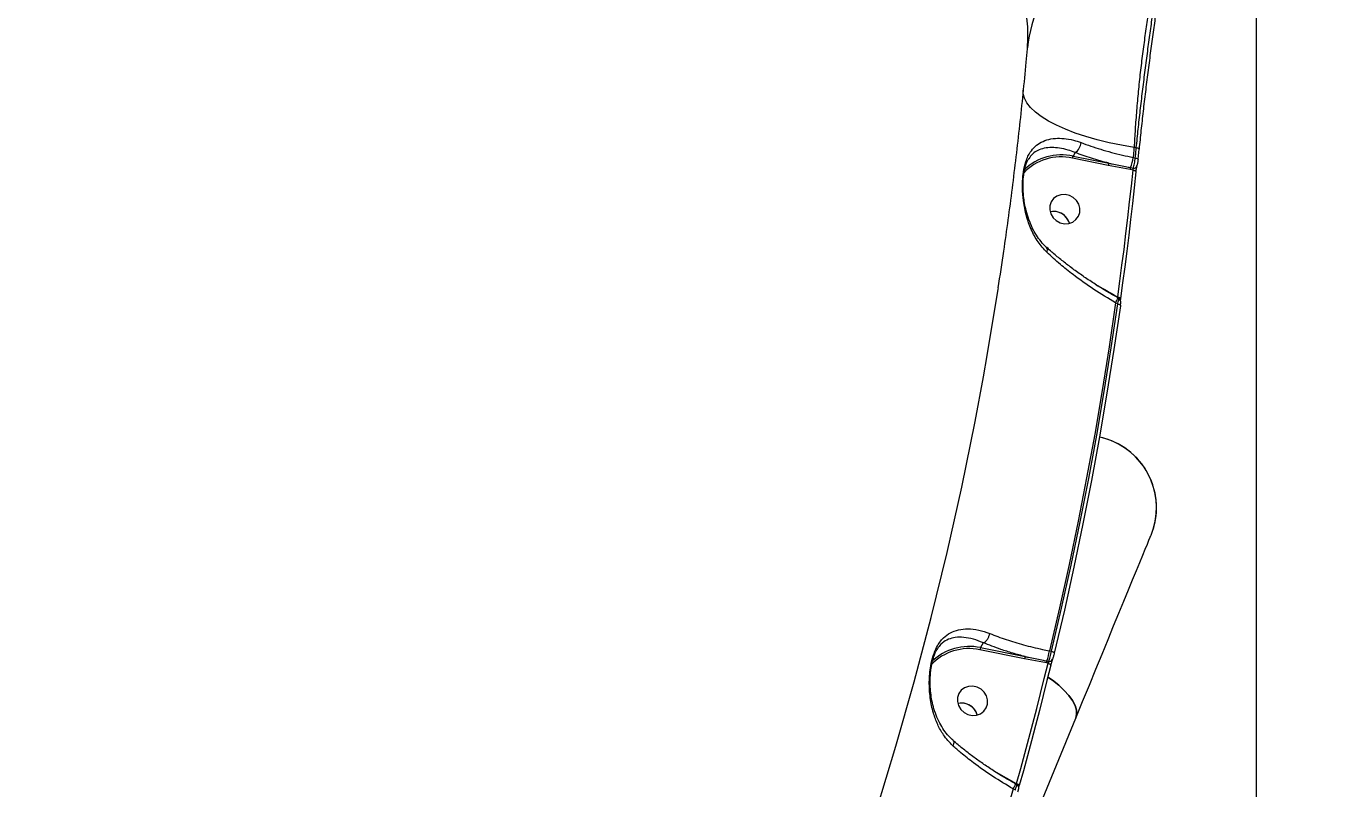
# Model space of a CAD drawing. Header units: millimetres. Extents: x -7151 to 6134, y -5040 to 5562.
# Drawn here: x -1329.2 to -948.5, y -722.8 to -500.6 of the extents above; entities that cross this region are included whole.
import ezdxf

# ---------------------------------------------------------------- set-up
doc = ezdxf.new("R2010")
doc.units = ezdxf.units.MM
for name, color, linetype in [('DIKOM_ОБЪЕКТ', 7, 'Continuous'), ('DIKOM_РАЗМЕР_ЗОНА', 7, 'Continuous'), ('DIKOM_РАЗМЕР_ОБЪЕКТА', 7, 'Continuous')]:
    doc.layers.add(name, color=color, linetype=linetype)
doc.styles.add('style1', font='arial.ttf', dxfattribs={"width": 0.8})
doc.dimstyles.new('1-50', dxfattribs={"dimtxt": 300, "dimasz": 200, "dimexe": 100, "dimexo": 0, "dimgap": 100, "dimtad": 1, "dimtxsty": 'style1', "dimcen": 200, "dimclrd": 7, "dimclre": 7, "dimclrt": 7, "dimadec": 1, "dimazin": 2, "dimtfac": 1, "dimtmove": 0, "dimatfit": 2, "dimfxl": 0, "dimlwd": 25, "dimlwe": 18, "dimarcsym": 0})

# ---------------------------------------------------------------- blocks, each defined once
blk = doc.blocks.new('*D0')
at = {"layer": 'Defpoints', "color": 0, "transparency": 16777216}
for p in [(4133.55, 168.74), (-4567.47, -1241.13), (4133.55, -4153.12)]:
    blk.add_point(p, dxfattribs=at)
at = {"layer": 'DIKOM_РАЗМЕР_ОБЪЕКТА', "color": 7, "lineweight": 18, "transparency": 16777216}
for p, q in [((4133.55, 168.74), (4133.55, -4253.12)), ((-4567.47, -1241.13), (-4567.47, -4253.12))]:
    blk.add_line(p, q, dxfattribs=at)
at = {"layer": 'DIKOM_РАЗМЕР_ОБЪЕКТА', "color": 7, "lineweight": 25, "transparency": 16777216}
blk.add_line((-4367.47, -4153.12), (3933.55, -4153.12), dxfattribs=at)
at = {"layer": 'DIKOM_РАЗМЕР_ОБЪЕКТА', "color": 7, "transparency": 16777216}
for points in [[(-4367.47, -4119.79), (-4367.47, -4186.45), (-4567.47, -4153.12)], [(3933.55, -4119.79), (3933.55, -4186.45), (4133.55, -4153.12)]]:
    blk.add_solid(points, dxfattribs=at)
at = {"layer": 'DIKOM_РАЗМЕР_ОБЪЕКТА', "color": 7, "transparency": 16777216, "insert": (150.61, -3899.95), "char_height": 300, "attachment_point": 5, "style": 'style1'}
blk.add_mtext('8700', dxfattribs=at)
blk = doc.blocks.new('*D3')
at = {"layer": 'Defpoints', "color": 0, "transparency": 16777216}
for p in [(6133.55, 253.24), (-5802.46, -2467.19), (6133.55, -4939.78)]:
    blk.add_point(p, dxfattribs=at)
at = {"layer": 'DIKOM_РАЗМЕР_ЗОНА', "color": 7, "lineweight": 18, "transparency": 16777216}
for p, q in [((6133.55, 253.24), (6133.55, -5039.78)), ((-5802.46, -2467.19), (-5802.46, -5039.78))]:
    blk.add_line(p, q, dxfattribs=at)
at = {"layer": 'DIKOM_РАЗМЕР_ЗОНА', "color": 7, "lineweight": 25, "transparency": 16777216}
blk.add_line((-5602.46, -4939.78), (5933.55, -4939.78), dxfattribs=at)
at = {"layer": 'DIKOM_РАЗМЕР_ЗОНА', "color": 7, "transparency": 16777216}
for points in [[(-5602.46, -4906.44), (-5602.46, -4973.11), (-5802.46, -4939.78)], [(5933.55, -4906.44), (5933.55, -4973.11), (6133.55, -4939.78)]]:
    blk.add_solid(points, dxfattribs=at)
at = {"layer": 'DIKOM_РАЗМЕР_ЗОНА', "color": 7, "transparency": 16777216, "insert": (186.61, -4686.61), "char_height": 300, "attachment_point": 5, "style": 'style1'}
blk.add_mtext('11950', dxfattribs=at)

msp = doc.modelspace()

# ---------------------------------------------------------------- linework, layer by layer
at = {"layer": 'DIKOM_ОБЪЕКТ', "color": 7, "linetype": 'Continuous', "lineweight": 15}
for p, q in [((-971.095, 953.243), (-971.095, -846.757)), ((-1037.67, -507.192), (-1037.643, -506.896)), ((-1005.966, -535.975), (-1006.615, -535.912)), ((-1005.456, -539.387), (-1005.16, -536.392)), ((-1014.121, -541.147), (-1024.57, -539.047)), ((-1023.812, -537.416), (-1024.406, -538.423)), ((-1024.406, -538.423), (-1013.957, -540.524)), ((-1006.905, -538.839), (-1006.263, -538.968)), ((-1005.456, -539.387), (-1005.467, -539.426)), ((-1007.79, -542.38), (-1014.121, -541.147)), ((-1006.924, -542.554), (-1007.79, -542.38)), ((-1007.642, -541.79), (-1006.886, -541.942)), ((-1017.701, -575.913), (-1017.167, -576.208)), ((-1011.394, -581.531), (-1012.005, -581.192)), ((-1011.043, -579.926), (-1011.266, -579.803)), ((-1011.266, -579.803), (-1011.266, -579.806)), ((-1011.21, -579.834), (-1011.251, -579.755)), ((-1050.514, -680.229), (-1051.344, -681.636)), ((-1063.869, -682.031), (-1063.987, -682.214)), ((-1038.516, -684.872), (-1051.508, -682.26)), ((-1051.344, -681.636), (-1038.352, -684.248)), ((-1032.17, -686.107), (-1038.516, -684.872)), ((-1031.285, -682.566), (-1030.642, -682.695)), ((-1031.674, -686.207), (-1032.17, -686.107)), ((-1032.023, -685.517), (-1031.45, -685.632)), ((-1105.045, -900.307), (-1023.628, -702.233)), ((-1047.643, -717.427), (-1046.76, -717.916)), ((-1046.76, -717.916), (-1040.964, -721.171)), ((-1041.223, -723.108), (-1041.813, -722.781)), ((-1040.707, -721.595), (-1041.073, -721.393)), ((-1041.073, -721.393), (-1041.073, -721.394)), ((-1040.964, -721.171), (-1040.845, -721.236))]:
    msp.add_line(p, q, dxfattribs=at)
at = {"layer": 'DIKOM_ОБЪЕКТ', "color": 7, "linetype": 'Continuous', "lineweight": 15, "flags": 128}
for points in [[(-1006.615, -535.912), (-1010.311, -535.285), (-1013.905, -534.547), (-1017.364, -533.705), (-1020.655, -532.767), (-1023.75, -531.741), (-1026.62, -530.637), (-1029.239, -529.464), (-1031.583, -528.233), (-1033.63, -526.956), (-1035.362, -525.644), (-1036.764, -524.309), (-1037.822, -522.963), (-1038.526, -521.619), (-1038.871, -520.289), (-1038.885, -519.245)], [(-1006.615, -535.912), (-1006.651, -536.278), (-1006.686, -536.644), (-1006.723, -537.01), (-1006.759, -537.375), (-1006.795, -537.741), (-1006.831, -538.107), (-1006.868, -538.473), (-1006.905, -538.839)], [(-1006.263, -538.968), (-1006.225, -538.594), (-1006.188, -538.22), (-1006.15, -537.846), (-1006.114, -537.472), (-1006.076, -537.098), (-1006.04, -536.724), (-1006.003, -536.349), (-1005.966, -535.975)], [(-1005.966, -535.975), (-1005.784, -536.009), (-1005.615, -536.054), (-1005.466, -536.107), (-1005.342, -536.168), (-1005.247, -536.232), (-1005.186, -536.299), (-1005.16, -536.366), (-1005.16, -536.392)], [(-1006.263, -538.968), (-1006.08, -539.003), (-1005.911, -539.048), (-1005.762, -539.101), (-1005.638, -539.162), (-1005.544, -539.227), (-1005.482, -539.294), (-1005.456, -539.361), (-1005.456, -539.387)], [(-1011.371, -579.462), (-1010.746, -574.861), (-1010.141, -570.256), (-1009.555, -565.648), (-1008.99, -561.036), (-1008.444, -556.42), (-1007.917, -551.802), (-1007.411, -547.18), (-1006.924, -542.554)], [(-1006.13, -543.016), (-1006.616, -547.645), (-1007.123, -552.271), (-1007.65, -556.894), (-1008.196, -561.513), (-1008.763, -566.129), (-1009.349, -570.741), (-1009.954, -575.35), (-1010.58, -579.955)], [(-1006.924, -542.554), (-1006.741, -542.59), (-1006.572, -542.635), (-1006.422, -542.69), (-1006.298, -542.751), (-1006.204, -542.817), (-1006.143, -542.884), (-1006.118, -542.952), (-1006.13, -543.016)], [(-1028.147, -557.855), (-1026.906, -558.131), (-1025.657, -558.063), (-1024.502, -557.656), (-1023.533, -556.943), (-1022.83, -555.983), (-1022.45, -554.852), (-1022.422, -553.643), (-1022.75, -552.453), (-1023.407, -551.379), (-1024.339, -550.508), (-1025.472, -549.91), (-1026.713, -549.634), (-1027.962, -549.702), (-1029.117, -550.109), (-1030.085, -550.822), (-1030.788, -551.782), (-1031.169, -552.913), (-1031.196, -554.122), (-1030.868, -555.312), (-1030.211, -556.386), (-1029.279, -557.257), (-1028.147, -557.855)], [(-1050.481, -602.738), (-1049.381, -596.544), (-1046.206, -577.259), (-1046.145, -576.866)], [(-1012.005, -581.192), (-1013.882, -593.984), (-1015.912, -606.744), (-1018.095, -619.473), (-1020.429, -632.167), (-1022.916, -644.825), (-1025.555, -657.445), (-1028.344, -670.026), (-1031.285, -682.566)], [(-1030.642, -682.695), (-1027.707, -670.181), (-1024.923, -657.626), (-1022.29, -645.031), (-1019.807, -632.399), (-1017.476, -619.732), (-1015.297, -607.03), (-1013.269, -594.296), (-1011.394, -581.531)], [(-1010.602, -582.024), (-1012.479, -594.799), (-1014.508, -607.544), (-1016.69, -620.256), (-1019.023, -632.935), (-1021.507, -645.577), (-1024.143, -658.182), (-1026.929, -670.747), (-1029.866, -683.272)], [(-1011.394, -581.531), (-1011.212, -581.572), (-1011.044, -581.623), (-1010.895, -581.683), (-1010.772, -581.749), (-1010.678, -581.818), (-1010.617, -581.889), (-1010.592, -581.958), (-1010.602, -582.024)], [(-1011.371, -579.462), (-1011.189, -579.503), (-1011.02, -579.554), (-1010.871, -579.614), (-1010.747, -579.68), (-1010.654, -579.749), (-1010.593, -579.82), (-1010.568, -579.889), (-1010.58, -579.955)], [(-1185.641, -956.139), (-1176.413, -940.903), (-1166.686, -924.155), (-1157.283, -907.221), (-1148.206, -890.109), (-1139.458, -872.823), (-1131.042, -855.368), (-1122.961, -837.751), (-1115.217, -819.977), (-1107.813, -802.052), (-1100.751, -783.981), (-1094.033, -765.769), (-1087.662, -747.424), (-1081.639, -728.951), (-1075.966, -710.355), (-1070.645, -691.642), (-1065.679, -672.82), (-1061.068, -653.892), (-1056.814, -634.866), (-1052.918, -615.748), (-1050.481, -602.738)], [(-1013.116, -621.423), (-1015.72, -620.548), (-1016.7, -620.313)], [(-1023.628, -702.233), (-1021.6, -697.301), (-1019.637, -692.525), (-1017.746, -687.923), (-1015.932, -683.512), (-1014.204, -679.307), (-1012.566, -675.322), (-1011.025, -671.573), (-1009.586, -668.073), (-1008.255, -664.833), (-1007.035, -661.867), (-1005.932, -659.183), (-1004.949, -656.792), (-1004.09, -654.703), (-1003.358, -652.922), (-1002.756, -651.456), (-1002.285, -650.31), (-1001.947, -649.489), (-1001.745, -648.995), (-1001.677, -648.83)], [(-1030.642, -682.695), (-1030.463, -682.753), (-1030.298, -682.819), (-1030.152, -682.893), (-1030.031, -682.972), (-1029.939, -683.052), (-1029.88, -683.13), (-1029.855, -683.205), (-1029.866, -683.272)], [(-1040.845, -721.236), (-1039.634, -716.878), (-1038.441, -712.513), (-1037.267, -708.143), (-1036.111, -703.766), (-1034.974, -699.385), (-1033.855, -694.998), (-1032.755, -690.605), (-1031.674, -686.207)], [(-1030.9, -686.788), (-1031.982, -691.19), (-1033.083, -695.586), (-1034.203, -699.977), (-1035.341, -704.362), (-1036.497, -708.742), (-1037.673, -713.116), (-1038.866, -717.484), (-1040.078, -721.846)], [(-1031.674, -686.207), (-1031.495, -686.265), (-1031.329, -686.333), (-1031.183, -686.407), (-1031.062, -686.486), (-1030.971, -686.567), (-1030.912, -686.646), (-1030.888, -686.721), (-1030.9, -686.788)], [(-1054.989, -701.087), (-1053.748, -701.363), (-1052.499, -701.294), (-1051.344, -700.888), (-1050.375, -700.175), (-1049.673, -699.215), (-1049.292, -698.084), (-1049.264, -696.875), (-1049.592, -695.685), (-1050.249, -694.611), (-1051.182, -693.74), (-1052.314, -693.142), (-1053.555, -692.866), (-1054.804, -692.934), (-1055.959, -693.341), (-1056.927, -694.054), (-1057.631, -695.014), (-1058.011, -696.145), (-1058.038, -697.354), (-1057.711, -698.544), (-1057.054, -699.618), (-1056.121, -700.489), (-1054.989, -701.087)], [(-1031.74, -690.213), (-1030.417, -691.132), (-1028.55, -692.597), (-1026.931, -694.09), (-1025.587, -695.586), (-1024.543, -697.059), (-1023.815, -698.484), (-1023.416, -699.837), (-1023.353, -701.093), (-1023.628, -702.233)], [(-1023.628, -702.233), (-1023.353, -701.093), (-1023.416, -699.837), (-1023.815, -698.484), (-1024.543, -697.059), (-1025.587, -695.586), (-1026.931, -694.09), (-1028.55, -692.597), (-1030.417, -691.132), (-1031.74, -690.213)], [(-1041.813, -722.781), (-1045.405, -735.187), (-1049.147, -747.542), (-1053.039, -759.847), (-1057.079, -772.098), (-1061.269, -784.294), (-1065.606, -796.434), (-1070.091, -808.517), (-1074.722, -820.539)], [(-1040.845, -721.236), (-1040.668, -721.3), (-1040.503, -721.373), (-1040.359, -721.452), (-1040.239, -721.536), (-1040.148, -721.62), (-1040.09, -721.702), (-1040.066, -721.778), (-1040.078, -721.846)]]:
    msp.add_lwpolyline(points, dxfattribs=at)
at = {"layer": 'DIKOM_ОБЪЕКТ', "color": 7, "linetype": 'Continuous', "lineweight": 15}
for centre, radius, start, end in [((-1001.934, -510.093), 35.852, 153.12919, 174.88406), ((-1025.803, -534.208), 3.776, 301.82805, 355.24222), ((-1027.859, -553.834), 15.149, 77.46095, 136.3189), ((-1027.749, -553.88), 15.814, 77.79521, 133.44642), ((-1022.222, -539.332), 2.366, 157.40528, 173.06769), ((-1011.779, -541.43), 2.359, 157.40428, 173.10967), ((-1020.506, -537.007), 13.724, 339.60298, 352.32889), ((-1005.077, -542.745), 2.737, 159.58133, 172.34346), ((-1006.663, -541.093), 0.878, 255.31533, 351.58506), ((-1030.003, -559.143), 4.574, 69.39404, 103.65632), ((-1029.998, -559.287), 4.715, 15.60712, 103.30381), ((-1029.984, -559.285), 4.7, 15.63246, 70.23082), ((-1033.144, -565.811), 1.298, 329.697, 36.33965), ((-1044.656, -562.867), 37.442, 330.69753, 333.10122), ((-1011.408, -580.517), 0.778, 2.25285, 78.35165), ((-1021.1, -640.847), 21, 337.65509, 77.90497), ((-1021.1, -640.847), 21, 337.65509, 67.65509), ((-1054.596, -697.103), 15.805, 78.12633, 133.35562), ((-1054.717, -697.023), 15.108, 77.73864, 136.50692), ((-1049.168, -682.542), 2.357, 157.39886, 173.11509), ((-1036.19, -685.151), 2.343, 157.32855, 173.14441), ((-1044.891, -680.734), 13.728, 339.6095, 352.33109), ((-1031.226, -684.78), 0.882, 255.23584, 343.46026), ((-1029.457, -686.472), 2.737, 159.58133, 172.34346), ((-1056.846, -702.372), 4.571, 69.38373, 103.66601), ((-1056.841, -702.519), 4.715, 15.60633, 103.30338), ((-1056.826, -702.517), 4.7, 15.63304, 70.23133), ((-1073.25, -705.115), 36.061, 330.66542, 333.16406), ((-1036.766, -723.587), 4.844, 150.07357, 153.79678)]:
    msp.add_arc(centre, radius, start, end, dxfattribs=at)
for points, knots in [([(-1037.643, -506.896), (-1037.562, -504.563), (-1037.398, -499.895), (-1038.639, -492.856), (-1040.981, -485.748), (-1044.579, -478.589), (-1049.418, -471.405), (-1055.401, -464.354), (-1062.477, -457.457), (-1070.578, -450.732), (-1079.833, -444.07), (-1090.262, -437.496), (-1101.854, -431.037), (-1114.358, -424.834), (-1127.71, -418.903), (-1141.83, -413.252), (-1156.943, -407.792), (-1173.038, -402.551), (-1190.084, -397.554), (-1207.713, -392.907), (-1225.855, -388.62), (-1244.425, -384.693), (-1263.717, -381.066), (-1283.691, -377.764), (-1304.295, -374.808), (-1325.094, -372.261), (-1346.012, -370.124), (-1366.976, -368.388), (-1388.306, -367.028), (-1409.943, -366.066), (-1431.82, -365.514), (-1451.94, -365.4), (-1470.274, -365.594), (-1481.276, -365.92), (-1486.782, -366.083)], [0, 0, 0, 0, 0.03117849, 0.06238094, 0.09355951, 0.12564428, 0.15775517, 0.18984006, 0.22102032, 0.25222445, 0.28340477, 0.31548984, 0.34760119, 0.37968617, 0.41088927, 0.44211604, 0.47331904, 0.50542573, 0.53755877, 0.56966561, 0.60091981, 0.6321979, 0.6634523, 0.69560997, 0.72779405, 0.75995194, 0.79128431, 0.82264068, 0.85397294, 0.88620921, 0.91847132, 0.95070733, 0.97533065, 1, 1, 1, 1]), ([(-997.894, -479.182), (-998.072, -480.545), (-998.43, -483.272), (-999.072, -487.916), (-999.75, -492.766), (-1000.444, -497.739), (-1001.167, -502.984), (-1001.902, -508.451), (-1002.631, -514.059), (-1003.339, -519.737), (-1004.006, -525.408), (-1004.627, -531.019), (-1004.989, -534.629), (-1005.17, -536.431)], [0, 0, 0, 0, 0.1009666, 0.201934, 0.2903367, 0.3790214, 0.4674229, 0.5561127, 0.6450893, 0.7337802, 0.8224252, 0.9113533, 1, 1, 1, 1]), ([(-998.867, -479.911), (-999.223, -481.269), (-999.936, -483.984), (-1000.935, -488.597), (-1001.85, -493.369), (-1002.677, -498.208), (-1003.458, -503.311), (-1004.18, -508.629), (-1004.835, -514.088), (-1005.417, -519.618), (-1005.911, -525.146), (-1006.323, -530.622), (-1006.518, -534.15), (-1006.615, -535.912)], [0, 0, 0, 0, 0.103376, 0.2067501, 0.2946082, 0.3827358, 0.4705918, 0.5587486, 0.6471801, 0.7353373, 0.8234669, 0.9118711, 1, 1, 1, 1]), ([(-1005.966, -535.975), (-1005.787, -534.21), (-1005.429, -530.675), (-1004.815, -525.18), (-1004.159, -519.626), (-1003.465, -514.065), (-1002.75, -508.573), (-1002.033, -503.22), (-1001.328, -498.083), (-1000.653, -493.213), (-999.997, -488.463), (-999.379, -483.916), (-999.037, -481.246), (-998.867, -479.911)], [0, 0, 0, 0, 0.0886926, 0.1776673, 0.266359, 0.3550653, 0.4440575, 0.5327614, 0.6211369, 0.7097989, 0.7981764, 0.8990849, 1, 1, 1, 1]), ([(-1046.182, -576.853), (-1045.625, -573.28), (-1044.12, -563.627), (-1042.013, -547.834), (-1039.834, -529.485), (-1038.448, -515.928), (-1037.79, -508.489), (-1037.675, -507.192)], [0, 0, 0, 0, 0.1546789, 0.4178201, 0.6810449, 0.944355, 1, 1, 1, 1]), ([(-1032.023, -566.466), (-1032.915, -565.487), (-1034.699, -563.528), (-1036.636, -559.89), (-1038.054, -555.904), (-1038.877, -551.784), (-1039.141, -548.286), (-1039.101, -545.669), (-1038.909, -543.281), (-1038.485, -541.054), (-1037.854, -539.18), (-1037.043, -537.502), (-1035.861, -535.932), (-1034.158, -534.59), (-1032.075, -533.666), (-1029.685, -533.22), (-1027.064, -533.251), (-1024.524, -533.666), (-1022.79, -534.263), (-1022.04, -534.521)], [0, 0, 0, 0, 0.0759102, 0.15190828, 0.22863641, 0.30519004, 0.36886233, 0.40162041, 0.4343328, 0.49046025, 0.52823641, 0.56608505, 0.63087863, 0.69577342, 0.76452328, 0.83323137, 0.8936813, 0.95406275, 1, 1, 1, 1]), ([(-1023.812, -537.416), (-1024.494, -537.161), (-1026.07, -536.57), (-1028.365, -536.079), (-1030.704, -535.895), (-1032.845, -536.106), (-1034.669, -536.73), (-1036.173, -537.681), (-1036.929, -538.709), (-1037.306, -539.221)], [0, 0, 0, 0, 0.1058104, 0.2445484, 0.3869522, 0.5455456, 0.707372, 0.8541398, 1, 1, 1, 1]), ([(-1022.04, -534.521), (-1020.175, -535.188), (-1016.392, -536.541), (-1011.173, -537.928), (-1007.935, -538.619), (-1006.905, -538.839)], [0, 0, 0, 0, 0.398477, 0.8085059, 1, 1, 1, 1]), ([(-1032.104, -565.047), (-1032.139, -565.018), (-1032.735, -564.533), (-1033.741, -563.343), (-1035.111, -561.468), (-1036.294, -559.307), (-1037.295, -556.918), (-1038.023, -554.54), (-1038.507, -552.298), (-1038.793, -550.31), (-1038.935, -548.507), (-1038.974, -546.872), (-1038.919, -545.364), (-1038.775, -543.912), (-1038.541, -542.525), (-1038.225, -541.261), (-1037.846, -540.21), (-1037.543, -539.573), (-1037.347, -539.281), (-1037.306, -539.22)], [0, 0, 0, 0, 0.0051842, 0.0881357, 0.1740457, 0.2626595, 0.3534379, 0.4461968, 0.5172796, 0.5805321, 0.6382133, 0.6857568, 0.7311253, 0.7787828, 0.8285639, 0.8804197, 0.9333458, 0.9859021, 1, 1, 1, 1]), ([(-1037.306, -539.221), (-1037.317, -539.233), (-1037.351, -539.271), (-1037.377, -539.33), (-1037.395, -539.371)], [0, 0, 0, 0, 0.3145431, 1, 1, 1, 1]), ([(-1013.957, -540.524), (-1015.669, -540.057), (-1019.122, -539.114), (-1022.239, -537.986), (-1023.812, -537.416)], [0, 0, 0, 0, 0.4956364, 1, 1, 1, 1]), ([(-1013.957, -540.524), (-1013.635, -540.591), (-1012.022, -540.926), (-1009.915, -541.335), (-1008.131, -541.692), (-1007.642, -541.79)], [0, 0, 0, 0, 0.1536514, 0.7682838, 1, 1, 1, 1]), ([(-1006.886, -541.942), (-1006.878, -541.921), (-1006.818, -541.763), (-1006.697, -541.357), (-1006.527, -540.621), (-1006.371, -539.782), (-1006.299, -539.24), (-1006.263, -538.968)], [0, 0, 0, 0, 0.0370972, 0.2779945, 0.5187662, 0.7593494, 1, 1, 1, 1]), ([(-1005.467, -539.426), (-1005.485, -539.59), (-1005.522, -539.917), (-1005.603, -540.423), (-1005.693, -540.868), (-1005.759, -541.113), (-1005.791, -541.209), (-1005.795, -541.222)], [0, 0, 0, 0, 0.2404755, 0.4810338, 0.7218893, 0.962892, 1, 1, 1, 1]), ([(-1006.924, -542.554), (-1006.923, -542.499), (-1006.921, -542.387), (-1006.912, -542.215), (-1006.901, -542.064), (-1006.892, -541.98), (-1006.886, -541.947), (-1006.886, -541.942)], [0, 0, 0, 0, 0.2402751, 0.4812227, 0.7224165, 0.9628656, 1, 1, 1, 1]), ([(-1005.795, -541.222), (-1005.8, -541.235), (-1005.832, -541.33), (-1005.898, -541.576), (-1005.99, -542.02), (-1006.073, -542.525), (-1006.111, -542.853), (-1006.13, -543.016)], [0, 0, 0, 0, 0.0373489, 0.2782981, 0.5190789, 0.759556, 1, 1, 1, 1]), ([(-1011.243, -579.765), (-1011.723, -579.501), (-1013.32, -578.623), (-1015.974, -577.028), (-1019.181, -574.996), (-1022.275, -572.89), (-1025.231, -570.74), (-1028.001, -568.568), (-1030.289, -566.659), (-1031.56, -565.481), (-1032.05, -565.027)], [0, 0, 0, 0, 0.0608729, 0.2026872, 0.3453447, 0.488323, 0.630838, 0.7723039, 0.9122303, 1, 1, 1, 1]), ([(-1012.005, -581.192), (-1014.136, -579.911), (-1018.456, -577.314), (-1023.793, -573.485), (-1028.374, -569.839), (-1030.742, -567.651), (-1032.023, -566.466)], [0, 0, 0, 0, 0.284865, 0.5777556, 0.7715695, 1, 1, 1, 1]), ([(-1644.194, -574.397), (-1640.487, -575.949), (-1630.501, -580.13), (-1613.988, -587.531), (-1594.658, -596.742), (-1574.97, -606.711), (-1554.984, -617.422), (-1534.762, -628.858), (-1514.749, -640.766), (-1495.011, -653.094), (-1475.602, -665.784), (-1456.207, -679.04), (-1436.895, -692.841), (-1417.736, -707.152), (-1399.153, -721.657), (-1381.196, -736.301), (-1363.9, -751.029), (-1346.984, -766.08), (-1330.523, -781.415), (-1314.589, -796.987), (-1299.53, -812.453), (-1285.379, -827.762), (-1272.146, -842.868), (-1259.615, -858.018), (-1247.862, -873.158), (-1236.947, -888.236), (-1227.11, -902.92), (-1218.361, -917.167), (-1210.683, -930.949), (-1203.95, -944.488), (-1198.23, -957.727), (-1193.566, -970.611), (-1190.209, -982.337), (-1187.982, -992.96), (-1186.704, -1002.551), (-1186.247, -1011.725), (-1186.627, -1020.451), (-1187.834, -1028.637), (-1189.859, -1036.244), (-1192.328, -1042.573), (-1194.336, -1046.242), (-1195.153, -1047.736)], [0, 0, 0, 0, 0.01565191, 0.04216801, 0.06870427, 0.0952203, 0.12250625, 0.14981467, 0.17710061, 0.20361639, 0.23015267, 0.25666869, 0.28395471, 0.31126297, 0.33854913, 0.365065, 0.39160125, 0.41811705, 0.44540318, 0.47271133, 0.49999739, 0.52651332, 0.55304962, 0.5795654, 0.60685157, 0.63415992, 0.66144592, 0.68796171, 0.71449799, 0.74101386, 0.7682998, 0.79560805, 0.82289418, 0.84597232, 0.86907733, 0.89218252, 0.91550637, 0.93883056, 0.96156378, 0.98434854, 1, 1, 1, 1]), ([(-1556.282, -572.538), (-1551.06, -575.258), (-1540.608, -580.701), (-1524.825, -589.424), (-1509.015, -598.526), (-1492.996, -608.155), (-1476.804, -618.305), (-1460.477, -628.97), (-1444.28, -639.983), (-1427.725, -651.691), (-1410.868, -664.121), (-1393.775, -677.277), (-1377.024, -690.727), (-1360.696, -704.407), (-1344.867, -718.255), (-1329.609, -732.213), (-1314.959, -746.261), (-1300.927, -760.373), (-1287.536, -774.521), (-1274.848, -788.638), (-1262.924, -802.66), (-1251.818, -816.529), (-1241.564, -830.222), (-1232.159, -843.719), (-1223.619, -856.99), (-1215.98, -869.975), (-1209.282, -882.612), (-1203.448, -895.088), (-1198.573, -907.337), (-1194.679, -919.328), (-1191.997, -930.735), (-1190.593, -938.778), (-1190.43, -942.817), (-1190.404, -943.45)], [0, 0, 0, 0, 0.0295649, 0.0591648, 0.0887649, 0.1183297, 0.1491068, 0.1799239, 0.210741, 0.2415179, 0.2753877, 0.309365, 0.3433971, 0.3774287, 0.4114054, 0.445275, 0.4790323, 0.5128968, 0.5468153, 0.5807339, 0.6145978, 0.648355, 0.6820318, 0.7158151, 0.7496526, 0.78349, 0.8172729, 0.8509495, 0.8865158, 0.9221137, 0.9576799, 0.9933639, 1, 1, 1, 1]), ([(-1189.792, -1032.711), (-1189.354, -1031.003), (-1188.159, -1026.35), (-1187.4, -1017.916), (-1187.456, -1007.484), (-1188.712, -996.283), (-1191.078, -984.602), (-1194.534, -972.48), (-1199.02, -959.982), (-1204.61, -946.901), (-1211.331, -933.26), (-1219.188, -919.094), (-1228.007, -904.714), (-1237.736, -890.174), (-1248.302, -875.532), (-1259.878, -860.549), (-1272.467, -845.263), (-1286.049, -829.721), (-1300.157, -814.447), (-1314.693, -799.493), (-1329.555, -784.901), (-1345.161, -770.254), (-1361.489, -755.596), (-1378.501, -740.975), (-1396.063, -726.516), (-1414.132, -712.266), (-1432.653, -698.271), (-1451.69, -684.489), (-1471.2, -670.979), (-1491.124, -657.794), (-1511.024, -645.225), (-1530.832, -633.301), (-1550.483, -622.036), (-1570.298, -611.247), (-1590.214, -600.988), (-1610.157, -591.326), (-1628.539, -582.949), (-1640.137, -578.07), (-1645.266, -575.913)], [0, 0, 0, 0, 0.016245, 0.0442546, 0.0730778, 0.1019245, 0.1307476, 0.1587571, 0.1867884, 0.2147979, 0.2436212, 0.2724678, 0.301291, 0.3293005, 0.3573317, 0.3853414, 0.4141644, 0.4430111, 0.4718343, 0.4988356, 0.5258559, 0.552857, 0.5805843, 0.6083323, 0.6360595, 0.6640692, 0.6921004, 0.7201101, 0.7489334, 0.7777801, 0.8066034, 0.8346131, 0.8626442, 0.8906539, 0.9194772, 0.9483238, 0.9771472, 1, 1, 1, 1]), ([(-1017.167, -576.208), (-1016.907, -576.353), (-1014.971, -577.431), (-1013.042, -578.519), (-1011.371, -579.462)], [0, 0, 0, 0, 0.134349, 1, 1, 1, 1]), ([(-1011.394, -581.531), (-1011.371, -581.452), (-1011.278, -581.124), (-1011.145, -580.611), (-1011.048, -580.155), (-1011.019, -579.929), (-1011.05, -579.947), (-1011.058, -579.952)], [0, 0, 0, 0, 0.0880958, 0.3707902, 0.641317, 0.9075967, 1, 1, 1, 1]), ([(-1011.251, -579.755), (-1011.28, -579.69), (-1011.321, -579.598), (-1011.36, -579.493), (-1011.371, -579.462)], [0, 0, 0, 0, 0.7054818, 1, 1, 1, 1]), ([(-1010.583, -581.898), (-1010.566, -581.776), (-1010.517, -581.416), (-1010.496, -581.034), (-1010.507, -580.71), (-1010.598, -580.397), (-1010.759, -580.147), (-1010.923, -579.973), (-1011.04, -579.932), (-1011.049, -579.929)], [0, 0, 0, 0, 0.1489654, 0.4414856, 0.6360198, 0.7361249, 0.8555327, 0.9897516, 1, 1, 1, 1]), ([(-1010.58, -579.955), (-1010.589, -580.024), (-1010.622, -580.263), (-1010.638, -580.458), (-1010.649, -580.597)], [0, 0, 0, 0, 0.2878684, 1, 1, 1, 1]), ([(-1250.847, -1046.526), (-1250.569, -1043.602), (-1250.013, -1037.753), (-1250.435, -1028.255), (-1251.787, -1018.167), (-1254.199, -1007.443), (-1257.662, -996.12), (-1262.107, -984.445), (-1267.495, -972.466), (-1273.766, -960.238), (-1281.025, -947.562), (-1289.286, -934.464), (-1298.547, -920.98), (-1308.605, -907.403), (-1319.408, -893.784), (-1330.888, -880.17), (-1343.229, -866.344), (-1356.426, -852.346), (-1370.452, -838.222), (-1385.008, -824.274), (-1400.032, -810.548), (-1415.455, -797.08), (-1431.519, -783.66), (-1448.195, -770.339), (-1465.44, -757.167), (-1482.89, -744.421), (-1500.482, -732.137), (-1518.151, -720.339), (-1536.171, -708.845), (-1554.491, -697.712), (-1573.057, -686.983), (-1590.171, -677.612), (-1605.798, -669.445), (-1615.197, -664.808), (-1619.9, -662.487)], [0, 0, 0, 0, 0.0311786, 0.062381, 0.0935595, 0.1256444, 0.1577553, 0.1898402, 0.2210204, 0.2522246, 0.2834047, 0.3154898, 0.3476011, 0.3796862, 0.4108891, 0.4421159, 0.4733188, 0.5054258, 0.5375586, 0.5696655, 0.6009196, 0.6321978, 0.6634522, 0.69561, 0.7277941, 0.7599519, 0.7912843, 0.8226406, 0.853973, 0.886209, 0.918471, 0.9507073, 0.9753305, 1, 1, 1, 1]), ([(-1059.389, -710.235), (-1060.348, -709.216), (-1062.095, -707.36), (-1063.877, -704.047), (-1065.217, -700.46), (-1066.078, -696.334), (-1066.31, -692.427), (-1066.142, -689.244), (-1065.799, -686.611), (-1065.138, -683.882), (-1064.205, -681.609), (-1063.187, -679.959), (-1061.893, -678.469), (-1060.143, -677.207), (-1057.786, -676.352), (-1055.042, -676.072), (-1051.984, -676.363), (-1049.733, -677.141), (-1048.637, -677.519)], [0, 0, 0, 0, 0.0785481, 0.1430573, 0.2076018, 0.2872151, 0.366549, 0.4057522, 0.4448518, 0.4974441, 0.5496909, 0.592271, 0.6349363, 0.7072982, 0.7797296, 0.8544857, 0.9291418, 1, 1, 1, 1]), ([(-1050.511, -680.227), (-1050.333, -680.147), (-1049.977, -679.987), (-1049.455, -679.441), (-1049.016, -678.743), (-1048.772, -678.111), (-1048.671, -677.703), (-1048.645, -677.563), (-1048.637, -677.519)], [0, 0, 0, 0, 0.22045724, 0.44093905, 0.66145629, 0.8819428, 0.9635488, 1, 1, 1, 1]), ([(-1048.637, -677.519), (-1047.064, -678.127), (-1043.976, -679.321), (-1038.784, -680.866), (-1034.517, -681.914), (-1031.965, -682.429), (-1031.285, -682.566)], [0, 0, 0, 0, 0.3028945, 0.5944652, 0.8920281, 1, 1, 1, 1]), ([(-1050.511, -680.227), (-1050.511, -680.227), (-1051.589, -679.778), (-1053.483, -679.067), (-1056.268, -678.568), (-1058.664, -678.603), (-1060.75, -679.131), (-1062.259, -680.065), (-1063.279, -681.066), (-1063.708, -681.768), (-1063.869, -682.031)], [0, 0, 0, 0, 0.000073, 0.1649311, 0.3375106, 0.5149877, 0.6805422, 0.8497307, 0.9435411, 1, 1, 1, 1]), ([(-1050.514, -680.229), (-1050.513, -680.229), (-1050.513, -680.228), (-1050.511, -680.228), (-1050.511, -680.227)], [0, 0, 0, 0, 0.67711783, 1, 1, 1, 1]), ([(-1038.352, -684.248), (-1039.557, -683.922), (-1041.979, -683.266), (-1046.126, -681.951), (-1048.847, -680.883), (-1050.514, -680.229)], [0, 0, 0, 0, 0.27746447, 0.55729898, 1, 1, 1, 1]), ([(-1059.332, -708.644), (-1059.63, -708.383), (-1060.483, -707.636), (-1061.694, -706.128), (-1062.979, -704.147), (-1064.064, -701.907), (-1064.901, -699.544), (-1065.489, -697.17), (-1065.846, -694.855), (-1066.003, -692.707), (-1066.005, -690.718), (-1065.886, -688.931), (-1065.671, -687.279), (-1065.385, -685.817), (-1065.034, -684.512), (-1064.631, -683.418), (-1064.238, -682.567), (-1063.984, -682.171), (-1063.884, -682.015)], [0, 0, 0, 0, 0.0438226, 0.1255093, 0.2107763, 0.2992235, 0.3902669, 0.4735329, 0.5503117, 0.6236452, 0.6818626, 0.7377072, 0.7893038, 0.8363648, 0.8795288, 0.9253377, 0.970667, 1, 1, 1, 1]), ([(-1038.352, -684.248), (-1038.029, -684.315), (-1036.416, -684.651), (-1034.305, -685.06), (-1032.516, -685.418), (-1032.023, -685.517)], [0, 0, 0, 0, 0.1533103, 0.7665799, 1, 1, 1, 1]), ([(-1031.45, -685.632), (-1031.441, -685.61), (-1031.377, -685.453), (-1031.238, -685.049), (-1031.026, -684.324), (-1030.814, -683.496), (-1030.699, -682.962), (-1030.642, -682.695)], [0, 0, 0, 0, 0.0388111, 0.278368, 0.5186434, 0.7594381, 1, 1, 1, 1]), ([(-1030.38, -685.031), (-1030.385, -685.044), (-1030.422, -685.139), (-1030.506, -685.381), (-1030.64, -685.816), (-1030.78, -686.31), (-1030.86, -686.629), (-1030.9, -686.788)], [0, 0, 0, 0, 0.0385747, 0.278038, 0.5183497, 0.7592386, 1, 1, 1, 1]), ([(-1029.866, -683.272), (-1029.906, -683.431), (-1029.985, -683.75), (-1030.122, -684.245), (-1030.255, -684.68), (-1030.338, -684.922), (-1030.375, -685.017), (-1030.38, -685.031)], [0, 0, 0, 0, 0.2406601, 0.4814141, 0.7216253, 0.9611394, 1, 1, 1, 1]), ([(-1031.674, -686.207), (-1031.652, -686.156), (-1031.608, -686.054), (-1031.543, -685.893), (-1031.489, -685.75), (-1031.461, -685.669), (-1031.452, -685.637), (-1031.45, -685.632)], [0, 0, 0, 0, 0.24428157, 0.48609056, 0.72479836, 0.96181712, 1, 1, 1, 1]), ([(-1059.379, -708.692), (-1059.313, -708.754), (-1059.146, -708.91), (-1059.112, -709.382), (-1059.221, -709.833), (-1059.339, -710.126), (-1059.372, -710.197), (-1059.389, -710.235)], [0, 0, 0, 0, 0.222437, 0.557931, 0.8934722, 0.9434891, 1, 1, 1, 1]), ([(-1041.813, -722.781), (-1043.804, -721.601), (-1047.843, -719.206), (-1052.914, -715.61), (-1056.742, -712.584), (-1058.622, -710.915), (-1059.389, -710.235)], [0, 0, 0, 0, 0.3072535, 0.6233183, 0.8463512, 1, 1, 1, 1]), ([(-1041.059, -721.37), (-1041.844, -720.933), (-1043.704, -719.897), (-1046.559, -718.153), (-1049.609, -716.172), (-1052.535, -714.13), (-1055.298, -712.051), (-1057.583, -710.22), (-1058.858, -709.086), (-1059.343, -708.654)], [0, 0, 0, 0, 0.1151127, 0.2730591, 0.4314402, 0.5896607, 0.747221, 0.9037135, 1, 1, 1, 1]), ([(-1041.223, -723.108), (-1041.202, -723.053), (-1041.089, -722.757), (-1040.91, -722.27), (-1040.757, -721.818), (-1040.692, -721.594), (-1040.716, -721.617), (-1040.722, -721.623)], [0, 0, 0, 0, 0.0644947, 0.3467298, 0.6243887, 0.9006044, 1, 1, 1, 1]), ([(-1040.797, -721.546), (-1040.804, -721.515), (-1040.82, -721.443), (-1040.835, -721.326), (-1040.844, -721.251), (-1040.845, -721.236)], [0, 0, 0, 0, 0.3805855, 0.8818782, 1, 1, 1, 1]), ([(-1040.429, -723.62), (-1040.399, -723.515), (-1040.314, -723.213), (-1040.241, -722.9), (-1040.201, -722.685), (-1040.185, -722.498), (-1040.2, -722.284), (-1040.279, -722.033), (-1040.443, -721.776), (-1040.619, -721.661), (-1040.707, -721.603)], [0, 0, 0, 0, 0.127985, 0.3681496, 0.5177039, 0.5928737, 0.6712906, 0.7704958, 0.8853703, 1, 1, 1, 1]), ([(-1040.187, -722.265), (-1040.165, -722.177), (-1040.13, -722.037), (-1040.077, -721.851), (-1040.057, -721.782)], [0, 0, 0, 0, 0.6244968, 1, 1, 1, 1])]:
    msp.add_open_spline(points, degree=3, knots=knots, dxfattribs=at)

# ---------------------------------------------------------------- dimensions: what is measured, and where the dimension line sits
at = {"layer": 'DIKOM_РАЗМЕР_ЗОНА'}
dim = msp.add_linear_dim(base=(6133.546, -4939.778), p1=(-5802.455, -2467.185), p2=(6133.546, 253.243), text='11950', dimstyle='1-50', dxfattribs=at)
dim.commit()
dim.dimension.update_dxf_attribs({"geometry": '*D3', "text_midpoint": (186.606, -4939.778), "dimtype": 160})
at = {"layer": 'DIKOM_РАЗМЕР_ОБЪЕКТА'}
dim = msp.add_linear_dim(base=(4133.546, -4153.121), p1=(-4567.472, -1241.128), p2=(4133.546, 168.743), text='8700', dimstyle='1-50', dxfattribs=at)
dim.commit()
dim.dimension.update_dxf_attribs({"geometry": '*D0', "text_midpoint": (150.606, -4153.121), "dimtype": 160})

doc.saveas('drawing.dxf')
